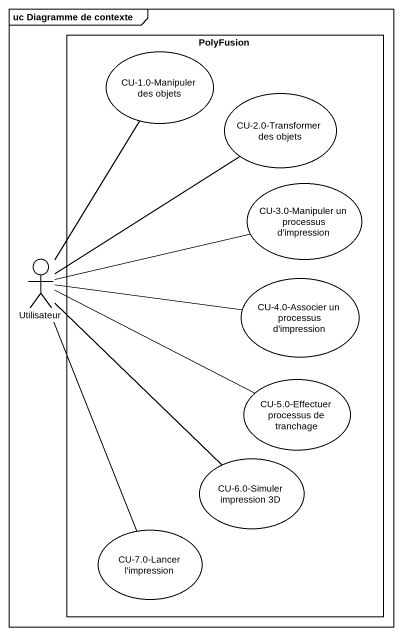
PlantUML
@startuml
mainframe uc Diagramme de contexte
rectangle PolyFusion {
  usecase "CU-1.0-Manipuler des objets" as CU_1_0_Manipuler_des_objets
  usecase "CU-2.0-Transformer des objets" as CU_2_0_Transformer_des
  usecase "CU-3.0-Manipuler un processus d'impression" as CU_3_0_Manipuler_un
  usecase "CU-4.0-Associer un processus d'impression" as CU_4_0_Associer_un
  usecase "CU-5.0-Effectuer processus de tranchage" as CU_5_0_Effectuer_processus
  usecase "CU-6.0-Simuler impression 3D" as CU_6_0_Simuler_impression_3D
  usecase "CU-7.0-Lancer l'impression" as CU_7_0_Lancer_l_impression
}
actor Utilisateur
Utilisateur -up- CU_1_0_Manipuler_des_objets
Utilisateur -up- CU_2_0_Transformer_des
Utilisateur -right- CU_3_0_Manipuler_un
Utilisateur -right- CU_4_0_Associer_un
Utilisateur -right- CU_5_0_Effectuer_processus
Utilisateur -- CU_6_0_Simuler_impression_3D
Utilisateur -- CU_7_0_Lancer_l_impression
@enduml
